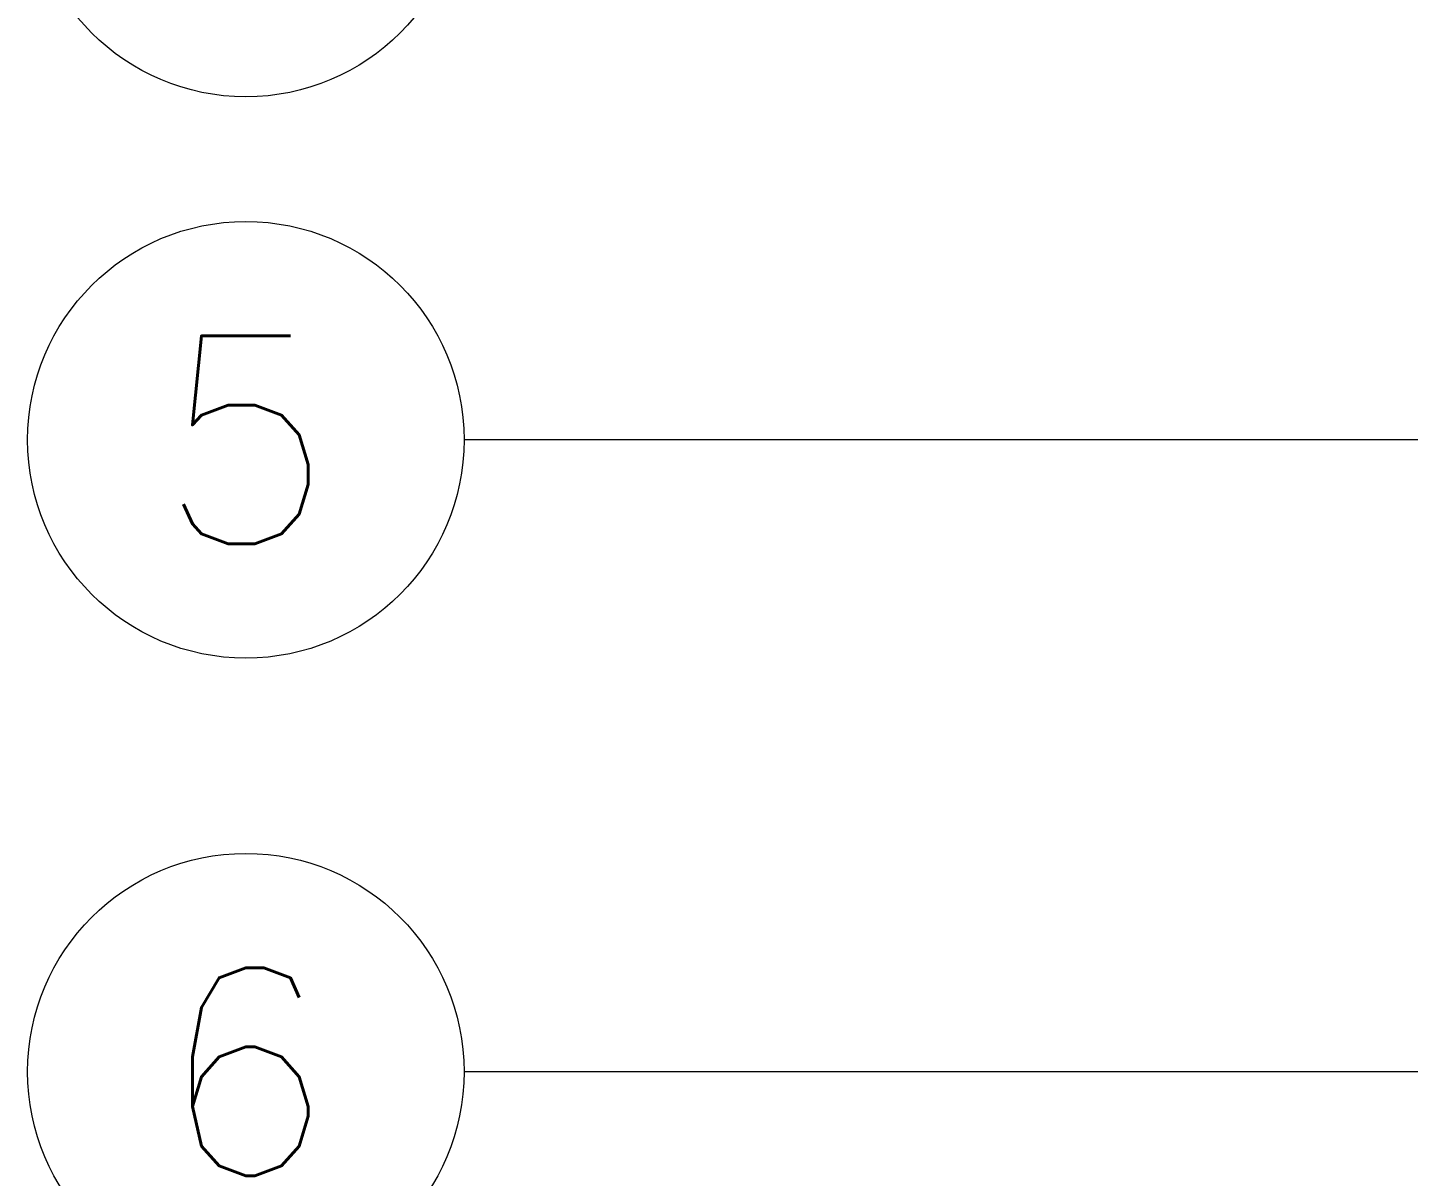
# Model space of a CAD drawing. Header units: millimetres. Extents: x 1396 to 1781, y -411 to -144.
# Drawn here: x 1429.33 to 1449.27, y -390.07 to -373.49 of the extents above; entities that cross this region are included whole.
import ezdxf
from ezdxf.enums import TextEntityAlignment as Align

# ---------------------------------------------------------------- set-up
doc = ezdxf.new("R2010")
doc.units = ezdxf.units.MM
doc.layers.add('from', color=7, linetype='Continuous', lineweight=13)
doc.styles.add('TXT', font='txt.shx', dxfattribs={"bigfont": 'gbcbig.shx'})
doc.styles.add('宋体', font='SimSun.ttf')
doc.dimstyles.new('YanXiu', dxfattribs={"dimscale": 1.5, "dimtxt": 2.5, "dimasz": 2.2, "dimexe": 0.65, "dimexo": 0.65, "dimgap": 0.5, "dimtad": 1, "dimdsep": 46, "dimtxsty": '宋体', "dimcen": 0, "dimclrd": 3, "dimclre": 3, "dimclrt": 3, "dimazin": 2, "dimtfac": 1, "dimtofl": 0, "dimtmove": 0, "dimatfit": 3, "dimfxl": 1, "dimlwd": 5, "dimlwe": 5, "dimarcsym": 0})

# ---------------------------------------------------------------- blocks, each defined once
blk = doc.blocks.new('u21')
at = {"layer": 'from', "color": 4}
for centre in [(-142.905, 29.918), (-142.905, 21.819), (-142.905, 12.702)]:
    blk.add_circle(centre, 3.15, dxfattribs=at)
at = {"layer": 'from', "color": 6, "style": 'TXT'}
for s, p in [('5', (-142.905, 21.819)), ('6', (-142.905, 12.702))]:
    blk.add_text(s, height=3, dxfattribs=at).set_placement(p, align=Align.MIDDLE)
at = {"layer": 'from', "color": 4}
for points in [[(-114.211, 21.819), (-139.755, 21.819)], [(-121.976, 12.702), (-139.755, 12.702)]]:
    blk.add_leader(points, dimstyle='YanXiu', override={"dimasz": 1, "dimldrblk": 'Dot'}, dxfattribs=at)

msp = doc.modelspace()

# ---------------------------------------------------------------- block references
msp.add_blockref('u21', (1575.39, -401.26))

doc.saveas('drawing.dxf')
